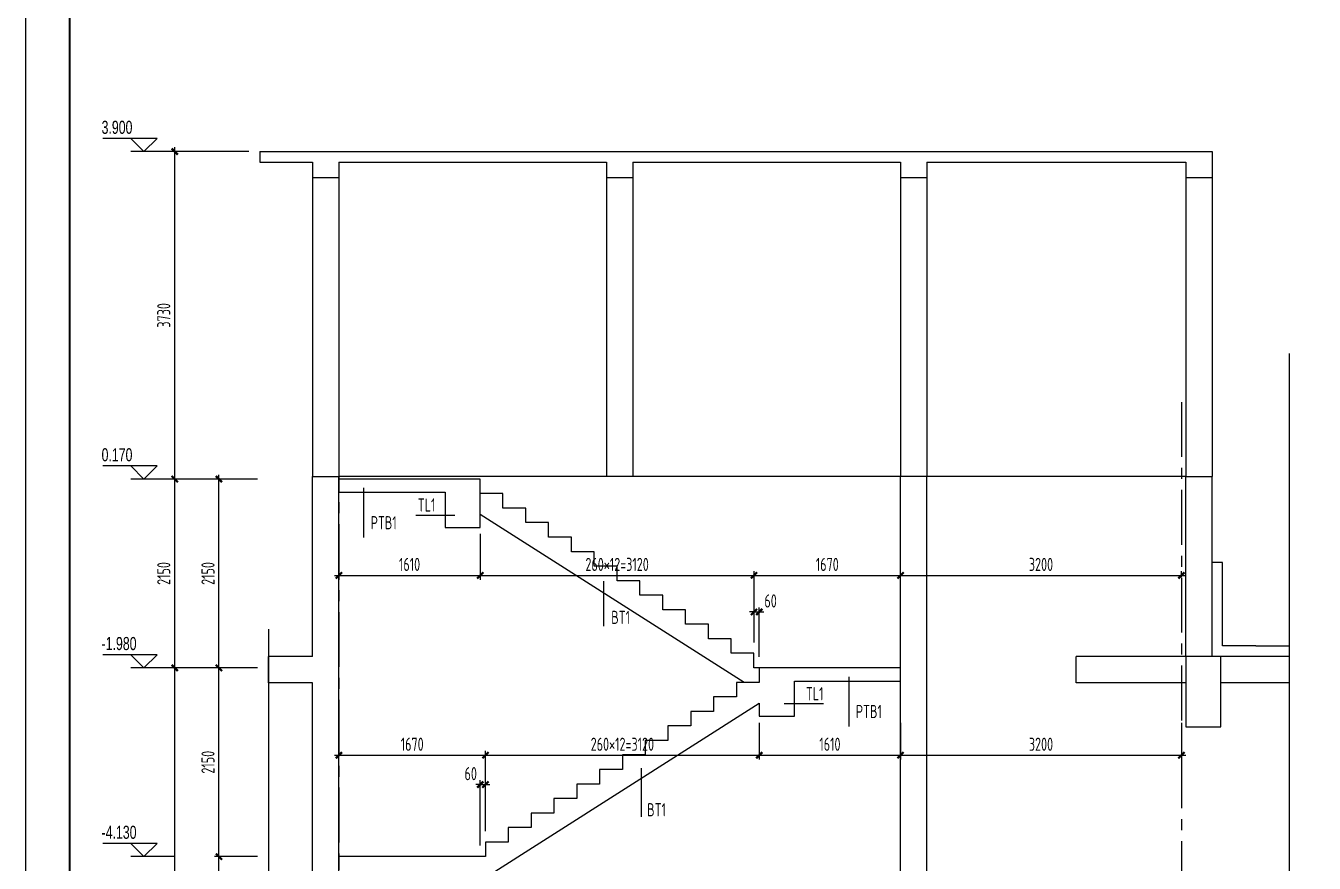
# Model space of a CAD drawing. Extents: x 868813 to 976250, y -66060 to 16191.
# Drawn here: x 868815 to 883497, y -12589 to -3051 of the extents above; entities that cross this region are included whole.
import ezdxf

# ---------------------------------------------------------------- set-up
doc = ezdxf.new("R2010")
doc.units = 0
doc.header["$LTSCALE"] = 500
doc.linetypes.add('CENTER', pattern=[2, 1.25, -0.25, 0.25, -0.25])
doc.layers.get('0').update_dxf_attribs({"linetype": 'CONTINUOUS'})
doc.layers.get('Defpoints').update_dxf_attribs({"color": 167, "linetype": 'CONTINUOUS'})
for name, color, linetype in [('A_STR-砼墙', 51, 'CONTINUOUS'), ('A_STR-砼柱', 51, 'CONTINUOUS'), ('AXIS', 253, 'CENTER'), ('DIM', 3, 'CONTINUOUS'), ('PUB_TEXT', 7, 'CONTINUOUS'), ('s-colu', 40, 'CONTINUOUS'), ('s-dim', 3, 'CONTINUOUS'), ('s-thin', 3, 'CONTINUOUS'), ('S_TEXT', 7, 'CONTINUOUS'), ('S_THIN', 7, 'CONTINUOUS'), ('TEXT', 7, 'CONTINUOUS'), ('看线', 241, 'CONTINUOUS')]:
    doc.layers.add(name, color=color, linetype=linetype)
doc.styles.add('_TCH_DIM', font='ros.shx', dxfattribs={"width": 0.8, "bigfont": 'jd.shx'})
doc.styles.add('TSSD_Dimension', font='tssdeng.shx', dxfattribs={"width": 0.7, "bigfont": 'TSSDCHN.SHX'})
doc.styles.add('TSSD_Rein', font='Tssdeng.shx', dxfattribs={"width": 0.7, "bigfont": 'hztxt.shx'})
doc.dimstyles.new('TSSD_50_50', dxfattribs={"dimtxt": 150, "dimasz": 50, "dimexe": 50, "dimexo": 125, "dimgap": 50, "dimtad": 1, "dimdec": 0, "dimzin": 0, "dimdsep": 46, "dimtxsty": 'TSSD_Dimension', "dimblk": 'ARCHTICK', "dimblk1": 'ARCHTICK', "dimblk2": 'ARCHTICK', "dimcen": 0, "dimdle": 50, "dimclrt": 7, "dimadec": 0, "dimazin": 0, "dimtfac": 1, "dimtdec": 0, "dimtix": 1, "dimtmove": 2, "dimatfit": 3, "dimfxl": 1, "dimtolj": 1, "dimtzin": 0, "dimarcsym": 0})

# ---------------------------------------------------------------- blocks, each defined once
blk = doc.blocks.new('_ArchTick')
at = {"color": 0, "const_width": 0.5}
blk.add_lwpolyline([(-0.71, -0.71), (0.71, 0.71)], dxfattribs=at)
blk = doc.blocks.new('*D110')
at = {"layer": 'Defpoints', "color": 0, "transparency": 16777216}
for p in [(874053, -11359), (874053, -12349), (872383, -12514)]:
    blk.add_point(p, dxfattribs=at)
at = {"layer": 's-dim', "color": 0, "lineweight": -2, "transparency": 16777216}
for p, q in [((872333, -11359), (874103, -11359)), ((872383, -12389), (872383, -11309)), ((874053, -12224), (874053, -11309))]:
    blk.add_line(p, q, dxfattribs=at)
at = {"layer": 's-dim', "color": 0, "lineweight": -2, "transparency": 16777216, "xscale": 50, "yscale": 50, "zscale": 50, "rotation": 180}
blk.add_blockref('_ArchTick', (872383, -11359), dxfattribs=at)
at = {"layer": 's-dim', "color": 0, "lineweight": -2, "transparency": 16777216, "xscale": 50, "yscale": 50, "zscale": 50}
blk.add_blockref('_ArchTick', (874053, -11359), dxfattribs=at)
at = {"layer": 's-dim', "color": 7, "transparency": 16777216, "insert": (873218, -11234), "char_height": 150, "attachment_point": 5, "style": 'TSSD_Dimension'}
blk.add_mtext('\\A1;1670', dxfattribs=at)
blk = doc.blocks.new('*D111')
at = {"layer": 'Defpoints', "color": 0, "transparency": 16777216}
for p in [(877173, -10864), (877173, -11359), (874053, -12349)]:
    blk.add_point(p, dxfattribs=at)
at = {"layer": 's-dim', "color": 0, "lineweight": -2, "transparency": 16777216}
for p, q in [((877173, -10989), (877173, -11409)), ((874003, -11359), (877223, -11359)), ((874053, -12224), (874053, -11309))]:
    blk.add_line(p, q, dxfattribs=at)
at = {"layer": 's-dim', "color": 0, "lineweight": -2, "transparency": 16777216, "xscale": 50, "yscale": 50, "zscale": 50, "rotation": 180}
blk.add_blockref('_ArchTick', (874053, -11359), dxfattribs=at)
at = {"layer": 's-dim', "color": 0, "lineweight": -2, "transparency": 16777216, "xscale": 50, "yscale": 50, "zscale": 50}
blk.add_blockref('_ArchTick', (877173, -11359), dxfattribs=at)
at = {"layer": 's-dim', "color": 7, "transparency": 16777216, "insert": (875613, -11234), "char_height": 150, "attachment_point": 5, "style": 'TSSD_Dimension'}
blk.add_mtext('\\A1;260×12=3120', dxfattribs=at)
blk = doc.blocks.new('*D112')
at = {"layer": 'Defpoints', "color": 0, "transparency": 16777216}
for p in [(877173, -10864), (878783, -10864), (878783, -11359)]:
    blk.add_point(p, dxfattribs=at)
at = {"layer": 's-dim', "color": 0, "lineweight": -2, "transparency": 16777216}
for p, q in [((877173, -10989), (877173, -11409)), ((878783, -10989), (878783, -11409)), ((877123, -11359), (878833, -11359))]:
    blk.add_line(p, q, dxfattribs=at)
at = {"layer": 's-dim', "color": 0, "lineweight": -2, "transparency": 16777216, "xscale": 50, "yscale": 50, "zscale": 50, "rotation": 180}
blk.add_blockref('_ArchTick', (877173, -11359), dxfattribs=at)
at = {"layer": 's-dim', "color": 0, "lineweight": -2, "transparency": 16777216, "xscale": 50, "yscale": 50, "zscale": 50}
blk.add_blockref('_ArchTick', (878783, -11359), dxfattribs=at)
at = {"layer": 's-dim', "color": 7, "transparency": 16777216, "insert": (877978, -11234), "char_height": 150, "attachment_point": 5, "style": 'TSSD_Dimension'}
blk.add_mtext('\\A1;1610', dxfattribs=at)
blk = doc.blocks.new('*D113')
at = {"layer": 'Defpoints', "color": 0, "transparency": 16777216}
for p in [(878783, -10864), (881983, -10864), (881983, -11359)]:
    blk.add_point(p, dxfattribs=at)
at = {"layer": 's-dim', "color": 0, "lineweight": -2, "transparency": 16777216}
for p, q in [((878783, -10989), (878783, -11409)), ((881983, -10989), (881983, -11409)), ((878733, -11359), (882033, -11359))]:
    blk.add_line(p, q, dxfattribs=at)
at = {"layer": 's-dim', "color": 0, "lineweight": -2, "transparency": 16777216, "xscale": 50, "yscale": 50, "zscale": 50, "rotation": 180}
blk.add_blockref('_ArchTick', (878783, -11359), dxfattribs=at)
at = {"layer": 's-dim', "color": 0, "lineweight": -2, "transparency": 16777216, "xscale": 50, "yscale": 50, "zscale": 50}
blk.add_blockref('_ArchTick', (881983, -11359), dxfattribs=at)
at = {"layer": 's-dim', "color": 7, "transparency": 16777216, "insert": (880383, -11234), "char_height": 150, "attachment_point": 5, "style": 'TSSD_Dimension'}
blk.add_mtext('\\A1;3200', dxfattribs=at)
blk = doc.blocks.new('*D114')
at = {"layer": 'Defpoints', "color": 0, "transparency": 16777216}
for p in [(873993, -8714), (872383, -9205), (873993, -9311)]:
    blk.add_point(p, dxfattribs=at)
at = {"layer": 's-dim', "color": 0, "lineweight": -2, "transparency": 16777216}
for p, q in [((873993, -8839), (873993, -9361)), ((872333, -9311), (874043, -9311)), ((872383, -9330), (872383, -9361))]:
    blk.add_line(p, q, dxfattribs=at)
at = {"layer": 's-dim', "color": 0, "lineweight": -2, "transparency": 16777216, "xscale": 50, "yscale": 50, "zscale": 50, "rotation": 180}
blk.add_blockref('_ArchTick', (872383, -9311), dxfattribs=at)
at = {"layer": 's-dim', "color": 0, "lineweight": -2, "transparency": 16777216, "xscale": 50, "yscale": 50, "zscale": 50}
blk.add_blockref('_ArchTick', (873993, -9311), dxfattribs=at)
at = {"layer": 's-dim', "color": 7, "transparency": 16777216, "insert": (873188, -9186), "char_height": 150, "attachment_point": 5, "style": 'TSSD_Dimension'}
blk.add_mtext('\\A1;1610', dxfattribs=at)
blk = doc.blocks.new('*D115')
at = {"layer": 'Defpoints', "color": 0, "transparency": 16777216}
for p in [(873993, -8714), (877113, -9311), (877113, -10199)]:
    blk.add_point(p, dxfattribs=at)
at = {"layer": 's-dim', "color": 0, "lineweight": -2, "transparency": 16777216}
for p, q in [((873993, -8839), (873993, -9361)), ((873943, -9311), (877163, -9311)), ((877113, -10074), (877113, -9261))]:
    blk.add_line(p, q, dxfattribs=at)
at = {"layer": 's-dim', "color": 0, "lineweight": -2, "transparency": 16777216, "xscale": 50, "yscale": 50, "zscale": 50, "rotation": 180}
blk.add_blockref('_ArchTick', (873993, -9311), dxfattribs=at)
at = {"layer": 's-dim', "color": 0, "lineweight": -2, "transparency": 16777216, "xscale": 50, "yscale": 50, "zscale": 50}
blk.add_blockref('_ArchTick', (877113, -9311), dxfattribs=at)
at = {"layer": 's-dim', "color": 7, "transparency": 16777216, "insert": (875553, -9186), "char_height": 150, "attachment_point": 5, "style": 'TSSD_Dimension'}
blk.add_mtext('\\A1;260×12=3120', dxfattribs=at)
blk = doc.blocks.new('*D116')
at = {"layer": 'Defpoints', "color": 0, "transparency": 16777216}
for p in [(878783, -9311), (877113, -10199), (878783, -10199)]:
    blk.add_point(p, dxfattribs=at)
at = {"layer": 's-dim', "color": 0, "lineweight": -2, "transparency": 16777216}
for p, q in [((877063, -9311), (878833, -9311)), ((877113, -10074), (877113, -9261)), ((878783, -10074), (878783, -9261))]:
    blk.add_line(p, q, dxfattribs=at)
at = {"layer": 's-dim', "color": 0, "lineweight": -2, "transparency": 16777216, "xscale": 50, "yscale": 50, "zscale": 50, "rotation": 180}
blk.add_blockref('_ArchTick', (877113, -9311), dxfattribs=at)
at = {"layer": 's-dim', "color": 0, "lineweight": -2, "transparency": 16777216, "xscale": 50, "yscale": 50, "zscale": 50}
blk.add_blockref('_ArchTick', (878783, -9311), dxfattribs=at)
at = {"layer": 's-dim', "color": 7, "transparency": 16777216, "insert": (877948, -9186), "char_height": 150, "attachment_point": 5, "style": 'TSSD_Dimension'}
blk.add_mtext('\\A1;1670', dxfattribs=at)
blk = doc.blocks.new('*D117')
at = {"layer": 'Defpoints', "color": 0, "transparency": 16777216}
for p in [(881983, -9311), (881983, -9457), (878783, -10248)]:
    blk.add_point(p, dxfattribs=at)
at = {"layer": 's-dim', "color": 0, "lineweight": -2, "transparency": 16777216}
for p, q in [((878733, -9311), (882033, -9311)), ((878783, -10123), (878783, -9261)), ((881983, -9332), (881983, -9261))]:
    blk.add_line(p, q, dxfattribs=at)
at = {"layer": 's-dim', "color": 0, "lineweight": -2, "transparency": 16777216, "xscale": 50, "yscale": 50, "zscale": 50, "rotation": 180}
blk.add_blockref('_ArchTick', (878783, -9311), dxfattribs=at)
at = {"layer": 's-dim', "color": 0, "lineweight": -2, "transparency": 16777216, "xscale": 50, "yscale": 50, "zscale": 50}
blk.add_blockref('_ArchTick', (881983, -9311), dxfattribs=at)
at = {"layer": 's-dim', "color": 7, "transparency": 16777216, "insert": (880383, -9186), "char_height": 150, "attachment_point": 5, "style": 'TSSD_Dimension'}
blk.add_mtext('\\A1;3200', dxfattribs=at)
blk = doc.blocks.new('*D118')
at = {"layer": 'Defpoints', "color": 0, "transparency": 16777216}
for p in [(870512, -8214), (871582, -8214), (871582, -10364)]:
    blk.add_point(p, dxfattribs=at)
at = {"layer": 's-dim', "color": 0, "lineweight": -2, "transparency": 16777216}
for p, q in [((871457, -8214), (870462, -8214)), ((870512, -10414), (870512, -8164)), ((871457, -10364), (870462, -10364))]:
    blk.add_line(p, q, dxfattribs=at)
at = {"layer": 's-dim', "color": 0, "lineweight": -2, "transparency": 16777216, "xscale": 50, "yscale": 50, "zscale": 50}
for p, rotation in [((870512, -8214), 90), ((870512, -10364), 270)]:
    blk.add_blockref('_ArchTick', p, dxfattribs=dict(at, rotation=rotation))
at = {"layer": 's-dim', "color": 7, "transparency": 16777216, "insert": (870387, -9289), "char_height": 150, "attachment_point": 5, "rotation": 90, "style": 'TSSD_Dimension'}
blk.add_mtext('\\A1;2150', dxfattribs=at)
blk = doc.blocks.new('*D121')
at = {"layer": 'Defpoints', "color": 0, "transparency": 16777216}
for p in [(871016, -12514), (871582, -12514), (871582, -14664)]:
    blk.add_point(p, dxfattribs=at)
at = {"layer": 's-dim', "color": 0, "lineweight": -2, "transparency": 16777216}
for p, q in [((871016, -14714), (871016, -12464)), ((871457, -12514), (870966, -12514)), ((871457, -14664), (870966, -14664))]:
    blk.add_line(p, q, dxfattribs=at)
at = {"layer": 's-dim', "color": 0, "lineweight": -2, "transparency": 16777216, "xscale": 50, "yscale": 50, "zscale": 50}
for p, rotation in [((871016, -12514), 90), ((871016, -14664), 270)]:
    blk.add_blockref('_ArchTick', p, dxfattribs=dict(at, rotation=rotation))
at = {"layer": 's-dim', "color": 7, "transparency": 16777216, "insert": (870891, -13589), "char_height": 150, "attachment_point": 5, "rotation": 90, "style": 'TSSD_Dimension'}
blk.add_mtext('\\A1;2150', dxfattribs=at)
blk = doc.blocks.new('*D122')
at = {"layer": 'Defpoints', "color": 0, "transparency": 16777216}
for p in [(871016, -10364), (871582, -10364), (871582, -12514)]:
    blk.add_point(p, dxfattribs=at)
at = {"layer": 's-dim', "color": 0, "lineweight": -2, "transparency": 16777216}
for p, q in [((871457, -10364), (870966, -10364)), ((871016, -12564), (871016, -10314)), ((871457, -12514), (870966, -12514))]:
    blk.add_line(p, q, dxfattribs=at)
at = {"layer": 's-dim', "color": 0, "lineweight": -2, "transparency": 16777216, "xscale": 50, "yscale": 50, "zscale": 50}
for p, rotation in [((871016, -10364), 90), ((871016, -12514), 270)]:
    blk.add_blockref('_ArchTick', p, dxfattribs=dict(at, rotation=rotation))
at = {"layer": 's-dim', "color": 7, "transparency": 16777216, "insert": (870891, -11439), "char_height": 150, "attachment_point": 5, "rotation": 90, "style": 'TSSD_Dimension'}
blk.add_mtext('\\A1;2150', dxfattribs=at)
blk = doc.blocks.new('*D123')
at = {"layer": 'Defpoints', "color": 0, "transparency": 16777216}
for p in [(871016, -8214), (871582, -8214), (871582, -10364)]:
    blk.add_point(p, dxfattribs=at)
at = {"layer": 's-dim', "color": 0, "lineweight": -2, "transparency": 16777216}
for p, q in [((871457, -8214), (870966, -8214)), ((871016, -10414), (871016, -8164)), ((871457, -10364), (870966, -10364))]:
    blk.add_line(p, q, dxfattribs=at)
at = {"layer": 's-dim', "color": 0, "lineweight": -2, "transparency": 16777216, "xscale": 50, "yscale": 50, "zscale": 50}
for p, rotation in [((871016, -8214), 90), ((871016, -10364), 270)]:
    blk.add_blockref('_ArchTick', p, dxfattribs=dict(at, rotation=rotation))
at = {"layer": 's-dim', "color": 7, "transparency": 16777216, "insert": (870891, -9289), "char_height": 150, "attachment_point": 5, "rotation": 90, "style": 'TSSD_Dimension'}
blk.add_mtext('\\A1;2150', dxfattribs=at)
blk = doc.blocks.new('*D125')
at = {"layer": 'Defpoints', "color": 0, "transparency": 16777216}
for p in [(870512, -10364), (871582, -10364), (871582, -14664)]:
    blk.add_point(p, dxfattribs=at)
at = {"layer": 's-dim', "color": 0, "lineweight": -2, "transparency": 16777216}
for p, q in [((871457, -10364), (870462, -10364)), ((870512, -14714), (870512, -10314)), ((871457, -14664), (870462, -14664))]:
    blk.add_line(p, q, dxfattribs=at)
at = {"layer": 's-dim', "color": 0, "lineweight": -2, "transparency": 16777216, "xscale": 50, "yscale": 50, "zscale": 50}
for p, rotation in [((870512, -10364), 90), ((870512, -14664), 270)]:
    blk.add_blockref('_ArchTick', p, dxfattribs=dict(at, rotation=rotation))
at = {"layer": 's-dim', "color": 7, "transparency": 16777216, "insert": (870387, -12943), "char_height": 150, "attachment_point": 5, "rotation": 90, "style": 'TSSD_Dimension'}
blk.add_mtext('\\A1;4300', dxfattribs=at)
blk = doc.blocks.new('*D126')
at = {"layer": 'Defpoints', "color": 0, "transparency": 16777216}
for p in [(870512, -4484), (871483, -4484), (871582, -8214)]:
    blk.add_point(p, dxfattribs=at)
at = {"layer": 's-dim', "color": 0, "lineweight": -2, "transparency": 16777216}
for p, q in [((871358, -4484), (870462, -4484)), ((870512, -8264), (870512, -4434)), ((871457, -8214), (870462, -8214))]:
    blk.add_line(p, q, dxfattribs=at)
at = {"layer": 's-dim', "color": 0, "lineweight": -2, "transparency": 16777216, "xscale": 50, "yscale": 50, "zscale": 50}
for p, rotation in [((870512, -4484), 90), ((870512, -8214), 270)]:
    blk.add_blockref('_ArchTick', p, dxfattribs=dict(at, rotation=rotation))
at = {"layer": 's-dim', "color": 7, "transparency": 16777216, "insert": (870387, -6349), "char_height": 150, "attachment_point": 5, "rotation": 90, "style": 'TSSD_Dimension'}
blk.add_mtext('\\A1;3730', dxfattribs=at)
blk = doc.blocks.new('*D128')
at = {"layer": 'Defpoints', "color": 0, "transparency": 16777216}
for p in [(874053, -11694), (874053, -12349), (873993, -12514)]:
    blk.add_point(p, dxfattribs=at)
at = {"layer": 's-dim', "color": 0, "lineweight": -2, "transparency": 16777216}
for p, q in [((873993, -11694), (873943, -11694)), ((873993, -12389), (873993, -11644)), ((873993, -11694), (874053, -11694)), ((874053, -12224), (874053, -11644)), ((874053, -11694), (874103, -11694))]:
    blk.add_line(p, q, dxfattribs=at)
at = {"layer": 's-dim', "color": 0, "lineweight": -2, "transparency": 16777216, "xscale": 50, "yscale": 50, "zscale": 50}
blk.add_blockref('_ArchTick', (873993, -11694), dxfattribs=at)
at = {"layer": 's-dim', "color": 0, "lineweight": -2, "transparency": 16777216, "xscale": 50, "yscale": 50, "zscale": 50, "rotation": 180}
blk.add_blockref('_ArchTick', (874053, -11694), dxfattribs=at)
at = {"layer": 's-dim', "color": 7, "transparency": 16777216, "insert": (873885, -11569), "char_height": 150, "attachment_point": 5, "style": 'TSSD_Dimension'}
blk.add_mtext('\\A1;60', dxfattribs=at)
blk = doc.blocks.new('*D129')
at = {"layer": 'Defpoints', "color": 0, "transparency": 16777216}
for p in [(877173, -9727), (877113, -10199), (877173, -10364)]:
    blk.add_point(p, dxfattribs=at)
at = {"layer": 's-dim', "color": 0, "lineweight": -2, "transparency": 16777216}
for p, q in [((877113, -10074), (877113, -9677)), ((877173, -10239), (877173, -9677)), ((877113, -9727), (877063, -9727)), ((877113, -9727), (877173, -9727)), ((877173, -9727), (877223, -9727))]:
    blk.add_line(p, q, dxfattribs=at)
at = {"layer": 's-dim', "color": 0, "lineweight": -2, "transparency": 16777216, "xscale": 50, "yscale": 50, "zscale": 50}
blk.add_blockref('_ArchTick', (877113, -9727), dxfattribs=at)
at = {"layer": 's-dim', "color": 0, "lineweight": -2, "transparency": 16777216, "xscale": 50, "yscale": 50, "zscale": 50, "rotation": 180}
blk.add_blockref('_ArchTick', (877173, -9727), dxfattribs=at)
at = {"layer": 's-dim', "color": 7, "transparency": 16777216, "insert": (877302, -9602), "char_height": 150, "attachment_point": 5, "style": 'TSSD_Dimension'}
blk.add_mtext('\\A1;60', dxfattribs=at)

msp = doc.modelspace()

# ---------------------------------------------------------------- linework, layer by layer
msp.add_lwpolyline([(868814.6, 16191.2), (898514.6, 16191.2), (898514.6, -36358.8), (868814.6, -36358.8)], close=True)
at = {"const_width": 25}
msp.add_lwpolyline([(869314.6, 14941.2), (898014.6, 14941.2), (898014.6, -35858.8), (869314.6, -35858.8)], close=True, dxfattribs=at)
at = {"layer": 'A_STR-砼墙'}
for p, q in [((871482.6, -4483.9), (872232.6, -4483.9)), ((871482.6, -4483.9), (871482.6, -4603.9)), ((872232.6, -4483.9), (875582.6, -4483.9)), ((875582.6, -4483.9), (878932.5, -4483.9)), ((878932.5, -4483.9), (882332.5, -4483.9)), ((882332.5, -4483.9), (882332.5, -4783.9)), ((871482.6, -4603.9), (872082.6, -4603.9)), ((872082.6, -4603.9), (872082.6, -4783.9)), ((872382.6, -4603.9), (872382.6, -4783.9)), ((872382.6, -4603.9), (875432.6, -4603.9)), ((875432.6, -4603.9), (875432.6, -4783.9)), ((875732.6, -4603.9), (875732.6, -4783.9)), ((875732.6, -4603.9), (878782.5, -4603.9)), ((878782.5, -4603.9), (878782.5, -4783.9)), ((879082.5, -4603.9), (879082.5, -4783.9)), ((879082.5, -4603.9), (882032.5, -4603.9)), ((882032.5, -4603.9), (882032.5, -4783.9)), ((872382.6, -4783.9), (872082.6, -4783.9)), ((875732.6, -4783.9), (875432.6, -4783.9)), ((879082.5, -4783.9), (878782.5, -4783.9)), ((882332.5, -4783.9), (882032.5, -4783.9)), ((872082.1, -10233.9), (872082.5, -8183.8)), ((872082.5, -8183.8), (872382.5, -8183.9)), ((872382, -10383.9), (872382.5, -8183.9)), ((873992.5, -8214), (872382, -8214)), ((882032.5, -8183.9), (872382.5, -8183.9)), ((872382.5, -8214), (872382.5, -8364)), ((873992.5, -8764), (873992.5, -8214)), ((879082.5, -18383.9), (879082.5, -8183.9)), ((882032.5, -10233.9), (882032.5, -8183.9)), ((882032.5, -8183.9), (882332.5, -8183.9)), ((882332.5, -10233.9), (882332.5, -8183.9)), ((872382.5, -8364), (873592.5, -8364)), ((873592.5, -8364), (873592.5, -8764)), ((873592.5, -8764), (873992.5, -8764)), ((882452.5, -9163.9), (882332.5, -9163.9)), ((872082.1, -10233.9), (871582, -10233.9)), ((871582, -10533.9), (871582, -10233.9)), ((882032.5, -10233.9), (880782.5, -10233.9)), ((880782.5, -10533.9), (880782.5, -10233.9)), ((883212.2, -10233.9), (882332.5, -10233.9)), ((872382, -14834.3), (872382, -10383.9)), ((878782.5, -10364), (877172.5, -10364)), ((877172.5, -10364), (877172.5, -10529.4)), ((872082, -10533.9), (871582, -10533.9)), ((872082, -14684.3), (872082, -10533.9)), ((877172.5, -10529.4), (876912.5, -10529.4)), ((876912.5, -10529.4), (876912.5, -10694.7)), ((877572.5, -10914), (877572.5, -10514)), ((877572.5, -10514), (878782.5, -10514)), ((878782.6, -18383.9), (878782.5, -10514)), ((882032.5, -10533.9), (880782.5, -10533.9)), ((883212.1, -10533.9), (882432.5, -10533.9)), ((876912.5, -10694.7), (876652.5, -10694.7)), ((876652.5, -10694.7), (876652.5, -10860.1)), ((873992.5, -12789.1), (877172.5, -10766.4)), ((876652.5, -10860.1), (876392.5, -10860.1)), ((876392.5, -10860.1), (876392.5, -11025.5)), ((877172.5, -10766.4), (877172.5, -10914)), ((877172.5, -10914), (877572.5, -10914)), ((876392.5, -11025.5), (876132.5, -11025.5)), ((876132.5, -11025.5), (876132.5, -11190.9)), ((876132.5, -11190.9), (875872.5, -11190.9)), ((875872.5, -11190.9), (875872.5, -11356.3)), ((875872.5, -11356.3), (875612.5, -11356.3)), ((875612.5, -11356.3), (875612.5, -11521.6)), ((875612.5, -11521.6), (875352.5, -11521.6)), ((875352.5, -11521.6), (875352.5, -11687)), ((875352.5, -11687), (875092.5, -11687)), ((875092.5, -11687), (875092.5, -11852.4)), ((875092.5, -11852.4), (874832.5, -11852.4)), ((874832.5, -11852.4), (874832.5, -12017.8)), ((874832.5, -12017.8), (874572.5, -12017.8)), ((874572.5, -12017.8), (874572.5, -12183.2)), ((874572.5, -12183.2), (874312.5, -12183.2)), ((874312.5, -12183.2), (874312.5, -12348.5)), ((874312.5, -12348.5), (874052.5, -12348.5)), ((874052.5, -12348.5), (874052.5, -12513.9)), ((874052.5, -12513.9), (872382.5, -12513.9)), ((872382.5, -12513.9), (872382.5, -12663.9))]:
    msp.add_line(p, q, dxfattribs=at)
for points in [[(882832.2, -10113.9), (882452.5, -10113.9), (882452.5, -9163.9)], [(882832.2, -10113.9), (883212.2, -10113.9)]]:
    msp.add_lwpolyline(points, dxfattribs=at)
at = {"layer": 'A_STR-砼柱'}
for p, q in [((878782.5, -10514), (878782.5, -8183.9)), ((882032.5, -10234.3), (882032.5, -11034.3)), ((882432.5, -10234.3), (882032.5, -10234.3)), ((882432.5, -11034.3), (882432.5, -10234.3)), ((882032.5, -11034.3), (882432.5, -11034.3))]:
    msp.add_line(p, q, dxfattribs=at)
at = {"layer": 'AXIS', "color": 1}
for p, q in [((881982.5, -7336.9), (881982.5, -19618)), ((872382.5, -7728.5), (872382.5, -19618))]:
    msp.add_line(p, q, dxfattribs=at)
at = {"layer": 'DIM'}
for p, q in [((870311.6, -4333.9), (869693.6, -4333.9)), ((870161.6, -4483.9), (870011.6, -4333.9)), ((870161.6, -4483.9), (870311.6, -4333.9)), ((870511.6, -4483.9), (870011.6, -4483.9)), ((870311.6, -8064), (869693.6, -8064)), ((870161.6, -8214), (870011.6, -8064)), ((870161.6, -8214), (870311.6, -8064)), ((870511.6, -8214), (870011.6, -8214)), ((870311.6, -10214), (869693.6, -10214)), ((870161.6, -10364), (870011.6, -10214)), ((870161.6, -10364), (870311.6, -10214)), ((870511.6, -10364), (870011.6, -10364)), ((870311.6, -12363.9), (869693.6, -12363.9)), ((870161.6, -12513.9), (870011.6, -12363.9)), ((870161.6, -12513.9), (870311.6, -12363.9)), ((870511.6, -12513.9), (870011.6, -12513.9))]:
    msp.add_line(p, q, dxfattribs=at)
at = {"layer": 's-colu'}
for p, q in [((872082.6, -4783.9), (872082.6, -8183.9)), ((872382.6, -4783.9), (872382.6, -8183.9)), ((875432.6, -4783.9), (875432.6, -8183.9)), ((875732.6, -4783.9), (875732.6, -8183.9)), ((878782.5, -4783.9), (878782.5, -8183.9)), ((879082.5, -4783.9), (879082.5, -8183.9)), ((882032.5, -4783.9), (882032.5, -8183.9)), ((882332.5, -4783.9), (882332.5, -8183.9))]:
    msp.add_line(p, q, dxfattribs=at)
at = {"layer": 's-thin'}
for points in [[(883212.3, -6783.4), (883212, -13624.8), (883317, -13663), (883107, -13700.1), (883212, -13737.3), (883211.8, -20578.7)], [(871582.4, -9924.4), (871582.2, -14356.2), (871687.2, -14394.4), (871477.2, -14431.4), (871582.2, -14468.7), (871582, -18900.4)]]:
    msp.add_lwpolyline(points, dxfattribs=at)
at = {"layer": 'S_THIN'}
for p, q in [((873258.3, -8625.1), (873704.8, -8625.1)), ((877904.4, -10774.4), (877457.9, -10774.4))]:
    msp.add_line(p, q, dxfattribs=at)
at = {"layer": 'TEXT'}
for p, q in [((872663.2, -8314.7), (872663.2, -8880.3)), ((875397, -9377.6), (875397, -9887.6)), ((878191.6, -10464.6), (878191.6, -11030.2)), ((875826, -11505.9), (875826, -12059.2))]:
    msp.add_line(p, q, dxfattribs=at)
at = {"layer": '看线'}
msp.add_line((876999.1, -10529.4), (873992.5, -8616.9), dxfattribs=at)
msp.add_lwpolyline([(877172.5, -10364), (877112.5, -10364), (877112.5, -10198.6), (876852.5, -10198.6), (876852.5, -10033.2), (876592.5, -10033.2), (876592.5, -9867.8), (876332.5, -9867.8), (876332.5, -9702.5), (876072.5, -9702.5), (876072.5, -9537.1), (875812.5, -9537.1), (875812.5, -9371.7), (875552.5, -9371.7), (875552.5, -9206.3), (875292.5, -9206.3), (875292.5, -9040.9), (875032.5, -9040.9), (875032.5, -8875.6), (874772.5, -8875.6), (874772.5, -8710.2), (874512.5, -8710.2), (874512.5, -8544.8), (874252.5, -8544.8), (874252.5, -8379.4), (873992.5, -8379.4), (873992.5, -8214), (873992.5, -8214)], dxfattribs=at)

# ---------------------------------------------------------------- texts
at = {"layer": 'PUB_TEXT', "style": '_TCH_DIM', "width": 0.705882}
for s, p in [('3.900', (869678.6, -4281.4)), ('0.170', (869678.6, -8011.5)), ('-1.980', (869678.6, -10161.5)), ('-4.130', (869678.6, -12311.4))]:
    msp.add_text(s, height=148.75, dxfattribs=at).set_placement(p)
at = {"layer": 'S_TEXT', "ltscale": 99, "style": 'TSSD_Dimension', "width": 0.7}
for p in [(873281.5, -8584), (877703.5, -10733.3)]:
    msp.add_text('TL1', height=150, dxfattribs=at).set_placement(p)
at = {"layer": 'TEXT', "style": 'TSSD_Rein', "width": 0.7}
for s, p in [('PTB1 ', (872744.9, -8786)), ('BT1 ', (875486.2, -9864.2)), ('PTB1 ', (878273.3, -10936)), ('BT1 ', (875895.4, -12055.1))]:
    msp.add_text(s, height=150, dxfattribs=at).set_placement(p)

# ---------------------------------------------------------------- dimensions: what is measured, and where the dimension line sits
at = {"layer": 's-dim'}
for base, p1, p2, picture, middle in [((870511.6, -4483.9), (871582.4, -8214), (871482.6, -4483.9), '*D126', (870386.6, -6349)), ((870511.6, -8214), (871582.3, -10364), (871582.3, -8214), '*D118', (870386.6, -9289)), ((871016, -8214), (871582.3, -10364), (871582.3, -8214), '*D123', (870891, -9289)), ((871016, -10364), (871582.3, -12513.9), (871582.3, -10364), '*D122', (870891, -11438.9)), ((871016, -12513.9), (871582.3, -14663.9), (871582.3, -12513.9), '*D121', (870891, -13588.9))]:
    dim = msp.add_linear_dim(base=base, p1=p1, p2=p2, angle=90, dimstyle='TSSD_50_50', dxfattribs=at)
    dim.commit()
    dim.dimension.update_dxf_attribs({"geometry": picture, "text_midpoint": middle})
for base, p1, p2, picture, middle in [((873992.5, -9311.4), (872382.5, -9204.7), (873992.5, -8714), '*D114', (873187.5, -9186.4)), ((878782.5, -9311.4), (877112.5, -10198.6), (878782.5, -10198.6), '*D116', (877947.5, -9186.4)), ((881982.5, -9311.4), (878782.5, -10248), (881982.5, -9457.1), '*D117', (880382.5, -9186.4)), ((878782.5, -11358.7), (877172.5, -10864), (878782.5, -10864), '*D112', (877977.5, -11233.7)), ((881982.5, -11358.7), (878782.5, -10864), (881982.5, -10864), '*D113', (880382.5, -11233.7)), ((874052.5, -11358.7), (872382.5, -12513.9), (874052.5, -12348.5), '*D110', (873217.5, -11233.7))]:
    dim = msp.add_linear_dim(base=base, p1=p1, p2=p2, dimstyle='TSSD_50_50', dxfattribs=at)
    dim.commit()
    dim.dimension.update_dxf_attribs({"geometry": picture, "text_midpoint": middle})
for base, p1, p2, picture, middle in [((877112.5, -9311.4), (873992.5, -8714), (877112.5, -10198.6), '*D115', (875552.5, -9186.4)), ((877172.5, -11358.7), (874052.5, -12348.5), (877172.5, -10864), '*D111', (875612.5, -11233.7))]:
    dim = msp.add_linear_dim(base=base, p1=p1, p2=p2, text='260×12=3120', dimstyle='TSSD_50_50', dxfattribs=at)
    dim.commit()
    dim.dimension.update_dxf_attribs({"geometry": picture, "text_midpoint": middle})
for base, p1, p2, picture, middle in [((877172.5, -9726.8), (877112.5, -10198.6), (877172.5, -10364), '*D129', (877302.1, -9601.8)), ((874052.5, -11694.1), (873992.5, -12513.9), (874052.5, -12348.5), '*D128', (873884.6, -11569.1))]:
    dim = msp.add_linear_dim(base=base, p1=p1, p2=p2, dimstyle='TSSD_50_50', dxfattribs=at)
    dim.commit()
    dim.dimension.update_dxf_attribs({"geometry": picture, "text_midpoint": middle, "dimtype": 128})
dim = msp.add_linear_dim(base=(870511.6, -10364), p1=(871582.3, -14663.9), p2=(871582.3, -10364), angle=90, dimstyle='TSSD_50_50', dxfattribs=at)
dim.commit()
dim.dimension.update_dxf_attribs({"geometry": '*D125', "text_midpoint": (870386.6, -12943.1), "dimtype": 128})

doc.saveas('drawing.dxf')
